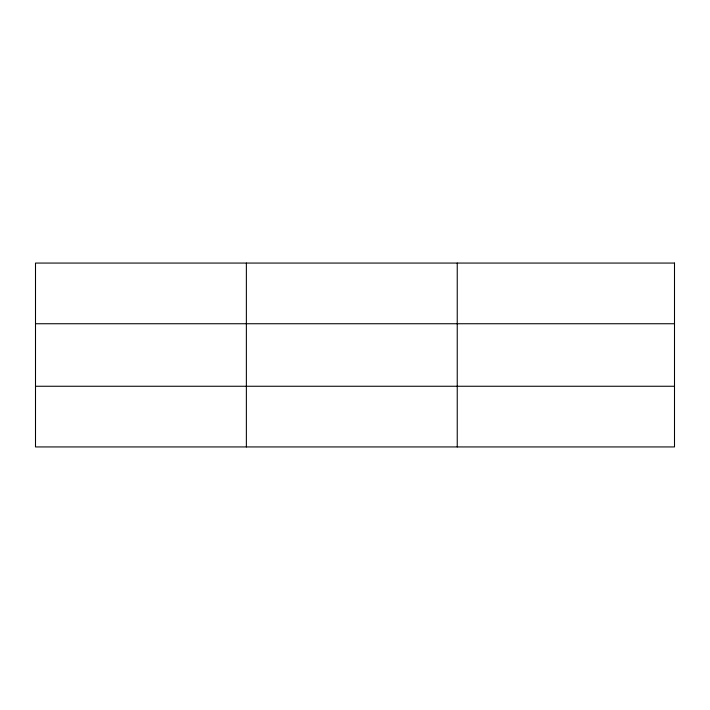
<?xml version="1.0" encoding="UTF-8"?>
<svg xmlns="http://www.w3.org/2000/svg" width="710" height="710" viewBox="0 0 710 710"><rect width="100%" height="100%" fill="white"/><g stroke="black" fill="none" stroke-linecap="round" stroke-linejoin="round"><path stroke-width="1.06" d="M246.37 263.064L246.37 446.936M457.24 263.064L457.24 446.936M35.5 323.742L674.5 323.742M35.5 386.258L674.5 386.258M674.5 263.064L674.5 446.936L35.5 446.936L35.5 263.064L674.5 263.064"/></g></svg>
